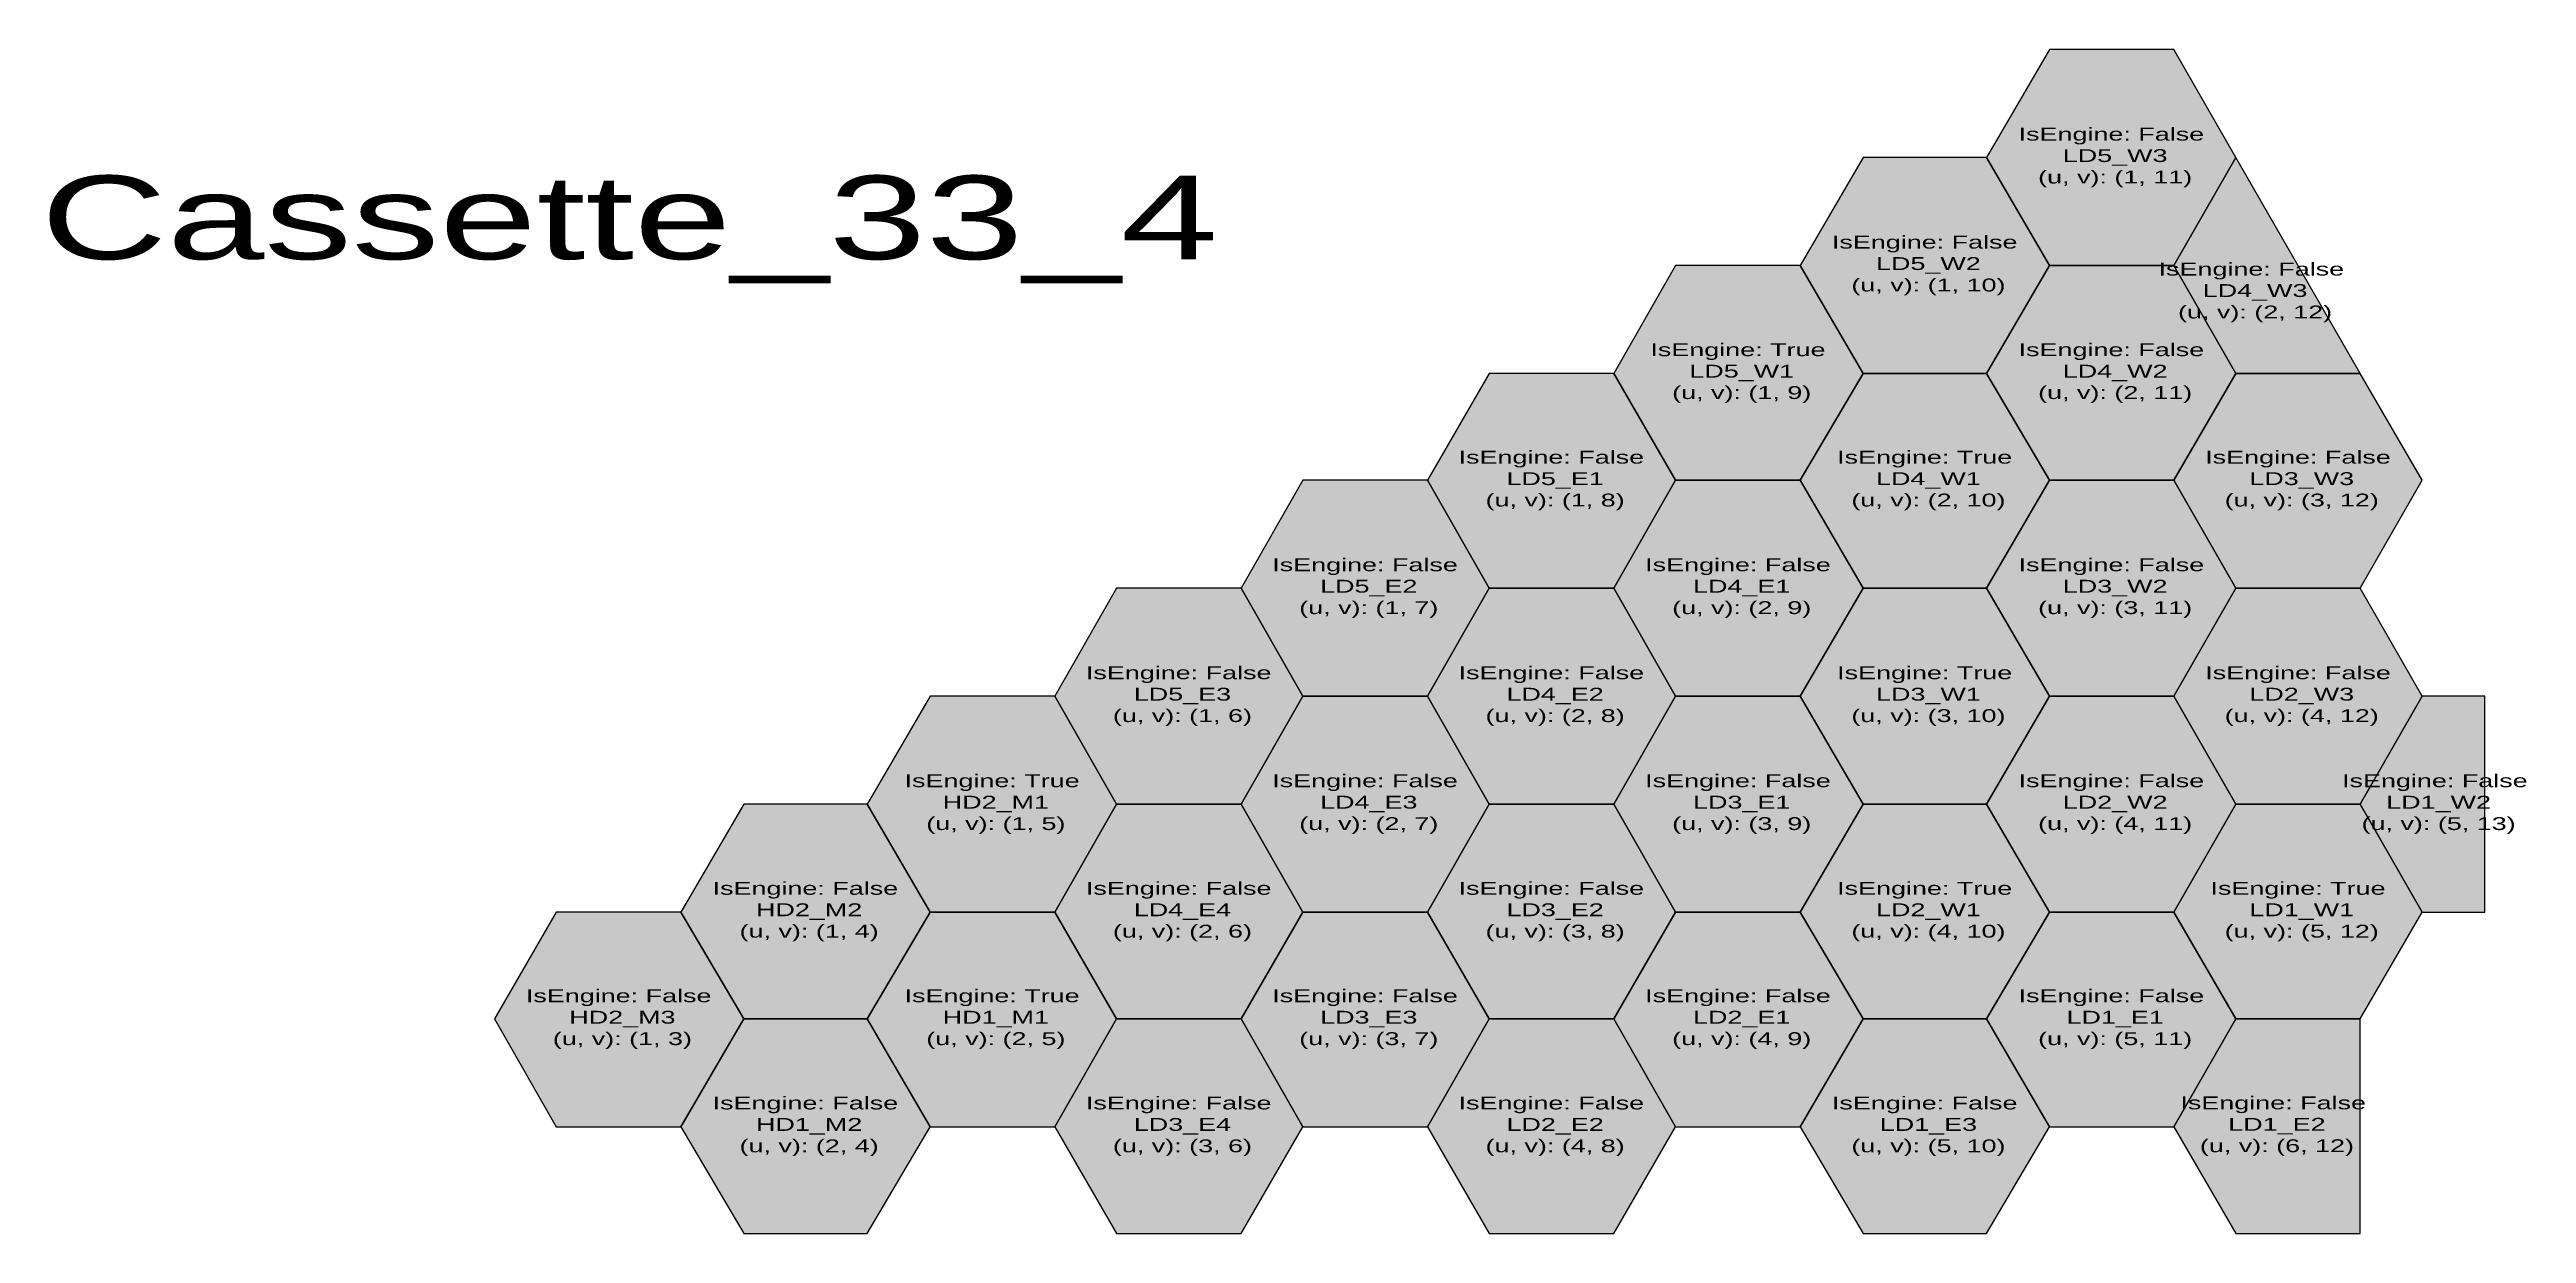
# Model space of a CAD drawing. Header units: metres. Extents: x -1 to 1926, y -81 to 840.
import ezdxf

# ---------------------------------------------------------------- set-up
doc = ezdxf.new("R2010")
doc.units = ezdxf.units.M
doc.styles.add('BoldStyle', font='arial.ttf', dxfattribs={"width": 1.5})

msp = doc.modelspace()

# ---------------------------------------------------------------- hatches: boundary and pattern name
h = msp.add_hatch(color=122)
h.dxf.hatch_style = 1
h.paths.add_polyline_path([(1506, 756), (1555, 672), (1652, 672), (1700, 756), (1652, 840), (1555, 840)])
h = msp.add_hatch(color=122)
h.dxf.hatch_style = 1
h.paths.add_polyline_path([(1361, 672), (1410, 588), (1506, 588), (1555, 672), (1506, 756), (1410, 756)])
h = msp.add_hatch(color=82)
h.dxf.hatch_style = 1
h.paths.add_polyline_path([(1797, 588), (1700, 756), (1652, 672), (1700, 588)])
h = msp.add_hatch(color=122)
h.dxf.hatch_style = 1
h.paths.add_polyline_path([(1216, 588), (1264, 505), (1361, 505), (1410, 588), (1361, 672), (1264, 672)])
h = msp.add_hatch(color=82)
h.dxf.hatch_style = 1
h.paths.add_polyline_path([(1506, 588), (1555, 505), (1652, 505), (1700, 588), (1652, 672), (1555, 672)])
h = msp.add_hatch(color=122)
h.dxf.hatch_style = 1
h.paths.add_polyline_path([(1071, 505), (1119, 421), (1216, 421), (1264, 505), (1216, 588), (1119, 588)])
h = msp.add_hatch(color=82)
h.dxf.hatch_style = 1
h.paths.add_polyline_path([(1361, 505), (1410, 421), (1506, 421), (1555, 505), (1506, 588), (1410, 588)])
h = msp.add_hatch(color=232)
h.dxf.hatch_style = 1
h.paths.add_polyline_path([(1652, 505), (1700, 421), (1797, 421), (1845, 505), (1797, 588), (1700, 588)])
h = msp.add_hatch(color=122)
h.dxf.hatch_style = 1
h.paths.add_polyline_path([(926, 421), (974, 337), (1071, 337), (1119, 421), (1071, 505), (974, 505)])
h = msp.add_hatch(color=82)
h.dxf.hatch_style = 1
h.paths.add_polyline_path([(1216, 421), (1264, 337), (1361, 337), (1410, 421), (1361, 505), (1264, 505)])
h = msp.add_hatch(color=232)
h.dxf.hatch_style = 1
h.paths.add_polyline_path([(1506, 421), (1555, 337), (1652, 337), (1700, 421), (1652, 505), (1555, 505)])
h = msp.add_hatch(color=122)
h.dxf.hatch_style = 1
h.paths.add_polyline_path([(781, 337), (829, 253), (926, 253), (974, 337), (926, 421), (829, 421)])
h = msp.add_hatch(color=82)
h.dxf.hatch_style = 1
h.paths.add_polyline_path([(1071, 337), (1119, 253), (1216, 253), (1264, 337), (1216, 421), (1119, 421)])
h = msp.add_hatch(color=232)
h.dxf.hatch_style = 1
h.paths.add_polyline_path([(1361, 337), (1410, 253), (1506, 253), (1555, 337), (1506, 421), (1410, 421)])
h = msp.add_hatch(color=202)
h.dxf.hatch_style = 1
h.paths.add_polyline_path([(1652, 337), (1700, 253), (1797, 253), (1845, 337), (1797, 421), (1700, 421)])
h = msp.add_hatch(color=42)
h.dxf.hatch_style = 1
h.paths.add_polyline_path([(635, 253), (684, 169), (781, 169), (829, 253), (781, 337), (684, 337)])
h = msp.add_hatch(color=82)
h.dxf.hatch_style = 1
h.paths.add_polyline_path([(926, 253), (974, 169), (1071, 169), (1119, 253), (1071, 337), (974, 337)])
h = msp.add_hatch(color=232)
h.dxf.hatch_style = 1
h.paths.add_polyline_path([(1216, 253), (1264, 169), (1361, 169), (1410, 253), (1361, 337), (1264, 337)])
h = msp.add_hatch(color=202)
h.dxf.hatch_style = 1
h.paths.add_polyline_path([(1506, 253), (1555, 169), (1652, 169), (1700, 253), (1652, 337), (1555, 337)])
h = msp.add_hatch(color=152)
h.dxf.hatch_style = 1
h.paths.add_polyline_path([(1845, 169), (1894, 169), (1894, 337), (1845, 337), (1797, 253)])
h = msp.add_hatch(color=42)
h.dxf.hatch_style = 1
h.paths.add_polyline_path([(490, 169), (539, 86), (635, 86), (684, 169), (635, 253), (539, 253)])
h = msp.add_hatch(color=82)
h.dxf.hatch_style = 1
h.paths.add_polyline_path([(781, 169), (829, 86), (926, 86), (974, 169), (926, 253), (829, 253)])
h = msp.add_hatch(color=232)
h.dxf.hatch_style = 1
h.paths.add_polyline_path([(1071, 169), (1119, 86), (1216, 86), (1264, 169), (1216, 253), (1119, 253)])
h = msp.add_hatch(color=202)
h.dxf.hatch_style = 1
h.paths.add_polyline_path([(1361, 169), (1410, 86), (1506, 86), (1555, 169), (1506, 253), (1410, 253)])
h = msp.add_hatch(color=152)
h.dxf.hatch_style = 1
h.paths.add_polyline_path([(1652, 169), (1700, 86), (1797, 86), (1845, 169), (1797, 253), (1700, 253)])
h = msp.add_hatch(color=42)
h.dxf.hatch_style = 1
h.paths.add_polyline_path([(345, 86), (393, 2), (490, 2), (539, 86), (490, 169), (393, 169)])
h = msp.add_hatch(color=32)
h.dxf.hatch_style = 1
h.paths.add_polyline_path([(635, 86), (684, 2), (781, 2), (829, 86), (781, 169), (684, 169)])
h = msp.add_hatch(color=232)
h.dxf.hatch_style = 1
h.paths.add_polyline_path([(926, 86), (974, 2), (1071, 2), (1119, 86), (1071, 169), (974, 169)])
h = msp.add_hatch(color=202)
h.dxf.hatch_style = 1
h.paths.add_polyline_path([(1216, 86), (1264, 2), (1361, 2), (1410, 86), (1361, 169), (1264, 169)])
h = msp.add_hatch(color=152)
h.dxf.hatch_style = 1
h.paths.add_polyline_path([(1506, 86), (1555, 2), (1652, 2), (1700, 86), (1652, 169), (1555, 169)])
h = msp.add_hatch(color=32)
h.dxf.hatch_style = 1
h.paths.add_polyline_path([(490, 2), (539, -81), (635, -81), (684, 2), (635, 86), (539, 86)])
h = msp.add_hatch(color=232)
h.dxf.hatch_style = 1
h.paths.add_polyline_path([(781, 2), (829, -81), (926, -81), (974, 2), (926, 86), (829, 86)])
h = msp.add_hatch(color=202)
h.dxf.hatch_style = 1
h.paths.add_polyline_path([(1071, 2), (1119, -81), (1216, -81), (1264, 2), (1216, 86), (1119, 86)])
h = msp.add_hatch(color=152)
h.dxf.hatch_style = 1
h.paths.add_polyline_path([(1361, 2), (1410, -81), (1506, -81), (1555, 2), (1506, 86), (1410, 86)])
h = msp.add_hatch(color=152)
h.dxf.hatch_style = 1
h.paths.add_polyline_path([(1797, -81), (1797, 86), (1700, 86), (1652, 2), (1700, -81)])

# ---------------------------------------------------------------- linework, layer by layer
at = {"color": 250}
for points in [[(1506, 756), (1555, 672), (1652, 672), (1700, 756), (1652, 840), (1555, 840)], [(1361, 672), (1410, 588), (1506, 588), (1555, 672), (1506, 756), (1410, 756)], [(1797, 588), (1700, 756), (1652, 672), (1700, 588)], [(1216, 588), (1264, 505), (1361, 505), (1410, 588), (1361, 672), (1264, 672)], [(1506, 588), (1555, 505), (1652, 505), (1700, 588), (1652, 672), (1555, 672)], [(1071, 505), (1119, 421), (1216, 421), (1264, 505), (1216, 588), (1119, 588)], [(1361, 505), (1410, 421), (1506, 421), (1555, 505), (1506, 588), (1410, 588)], [(1652, 505), (1700, 421), (1797, 421), (1845, 505), (1797, 588), (1700, 588)], [(926, 421), (974, 337), (1071, 337), (1119, 421), (1071, 505), (974, 505)], [(1216, 421), (1264, 337), (1361, 337), (1410, 421), (1361, 505), (1264, 505)], [(1506, 421), (1555, 337), (1652, 337), (1700, 421), (1652, 505), (1555, 505)], [(781, 337), (829, 253), (926, 253), (974, 337), (926, 421), (829, 421)], [(1071, 337), (1119, 253), (1216, 253), (1264, 337), (1216, 421), (1119, 421)], [(1361, 337), (1410, 253), (1506, 253), (1555, 337), (1506, 421), (1410, 421)], [(1652, 337), (1700, 253), (1797, 253), (1845, 337), (1797, 421), (1700, 421)], [(635, 253), (684, 169), (781, 169), (829, 253), (781, 337), (684, 337)], [(926, 253), (974, 169), (1071, 169), (1119, 253), (1071, 337), (974, 337)], [(1216, 253), (1264, 169), (1361, 169), (1410, 253), (1361, 337), (1264, 337)], [(1506, 253), (1555, 169), (1652, 169), (1700, 253), (1652, 337), (1555, 337)], [(1845, 169), (1894, 169), (1894, 337), (1845, 337), (1797, 253)], [(490, 169), (539, 86), (635, 86), (684, 169), (635, 253), (539, 253)], [(781, 169), (829, 86), (926, 86), (974, 169), (926, 253), (829, 253)], [(1071, 169), (1119, 86), (1216, 86), (1264, 169), (1216, 253), (1119, 253)], [(1361, 169), (1410, 86), (1506, 86), (1555, 169), (1506, 253), (1410, 253)], [(1652, 169), (1700, 86), (1797, 86), (1845, 169), (1797, 253), (1700, 253)], [(345, 86), (393, 2), (490, 2), (539, 86), (490, 169), (393, 169)], [(635, 86), (684, 2), (781, 2), (829, 86), (781, 169), (684, 169)], [(926, 86), (974, 2), (1071, 2), (1119, 86), (1071, 169), (974, 169)], [(1216, 86), (1264, 2), (1361, 2), (1410, 86), (1361, 169), (1264, 169)], [(1506, 86), (1555, 2), (1652, 2), (1700, 86), (1652, 169), (1555, 169)], [(490, 2), (539, -81), (635, -81), (684, 2), (635, 86), (539, 86)], [(781, 2), (829, -81), (926, -81), (974, 2), (926, 86), (829, 86)], [(1071, 2), (1119, -81), (1216, -81), (1264, 2), (1216, 86), (1119, 86)], [(1361, 2), (1410, -81), (1506, -81), (1555, 2), (1506, 86), (1410, 86)], [(1797, -81), (1797, 86), (1700, 86), (1652, 2), (1700, -81)]]:
    msp.add_lwpolyline(points, close=True, dxfattribs=at)

# ---------------------------------------------------------------- texts
at = {"color": 0, "char_height": 10, "attachment_point": 5, "style": 'BoldStyle'}
for s, insert in [('IsEngine: False\\P LD5_W3\\P (u, v): (1, 11)', (1603.3, 756)), ('IsEngine: False\\P LD5_W2\\P (u, v): (1, 10)', (1458, 672)), ('IsEngine: False\\P LD4_W3\\P (u, v): (2, 12)', (1712.2, 651)), ('IsEngine: True\\P LD5_W1\\P (u, v): (1, 9)', (1312.7, 588.3)), ('IsEngine: False\\P LD4_W2\\P (u, v): (2, 11)', (1603.3, 588.3)), ('IsEngine: False\\P LD5_E1\\P (u, v): (1, 8)', (1167.5, 504.7)), ('IsEngine: True\\P LD4_W1\\P (u, v): (2, 10)', (1458, 504.7)), ('IsEngine: False\\P LD3_W3\\P (u, v): (3, 12)', (1748.5, 504.7)), ('IsEngine: False\\P LD5_E2\\P (u, v): (1, 7)', (1022.5, 421)), ('IsEngine: False\\P LD4_E1\\P (u, v): (2, 9)', (1312.7, 421)), ('IsEngine: False\\P LD3_W2\\P (u, v): (3, 11)', (1603.3, 421)), ('IsEngine: False\\P LD5_E3\\P (u, v): (1, 6)', (877.5, 337)), ('IsEngine: False\\P LD4_E2\\P (u, v): (2, 8)', (1167.5, 337)), ('IsEngine: True\\P LD3_W1\\P (u, v): (3, 10)', (1458, 337)), ('IsEngine: False\\P LD2_W3\\P (u, v): (4, 12)', (1748.5, 337)), ('IsEngine: True\\P HD2_M1\\P (u, v): (1, 5)', (732.3, 253)), ('IsEngine: False\\P LD4_E3\\P (u, v): (2, 7)', (1022.5, 253)), ('IsEngine: False\\P LD3_E1\\P (u, v): (3, 9)', (1312.7, 253)), ('IsEngine: False\\P LD2_W2\\P (u, v): (4, 11)', (1603.3, 253)), ('IsEngine: False\\P LD1_W2\\P (u, v): (5, 13)', (1855, 253)), ('IsEngine: False\\P HD2_M2\\P (u, v): (1, 4)', (587, 169.3)), ('IsEngine: False\\P LD4_E4\\P (u, v): (2, 6)', (877.5, 169.3)), ('IsEngine: False\\P LD3_E2\\P (u, v): (3, 8)', (1167.5, 169.3)), ('IsEngine: True\\P LD2_W1\\P (u, v): (4, 10)', (1458, 169.3)), ('IsEngine: True\\P LD1_W1\\P (u, v): (5, 12)', (1748.5, 169.3)), ('IsEngine: False\\P HD2_M3\\P (u, v): (1, 3)', (441.7, 85.7)), ('IsEngine: True\\P HD1_M1\\P (u, v): (2, 5)', (732.3, 85.7)), ('IsEngine: False\\P LD3_E3\\P (u, v): (3, 7)', (1022.5, 85.7)), ('IsEngine: False\\P LD2_E1\\P (u, v): (4, 9)', (1312.7, 85.7)), ('IsEngine: False\\P LD1_E1\\P (u, v): (5, 11)', (1603.3, 85.7)), ('IsEngine: False\\P HD1_M2\\P (u, v): (2, 4)', (587, 2.3)), ('IsEngine: False\\P LD3_E4\\P (u, v): (3, 6)', (877.5, 2.3)), ('IsEngine: False\\P LD2_E2\\P (u, v): (4, 8)', (1167.5, 2.3)), ('IsEngine: False\\P LD1_E3\\P (u, v): (5, 10)', (1458, 2.3)), ('IsEngine: False\\P LD1_E2\\P (u, v): (6, 12)', (1729.2, 2.4))]:
    msp.add_mtext(s, dxfattribs=dict(at, insert=insert))
at = {"color": 8, "insert": (450, 700), "char_height": 65, "attachment_point": 5, "style": 'BoldStyle'}
msp.add_mtext('Cassette_33_4', dxfattribs=at)

doc.saveas('drawing.dxf')
